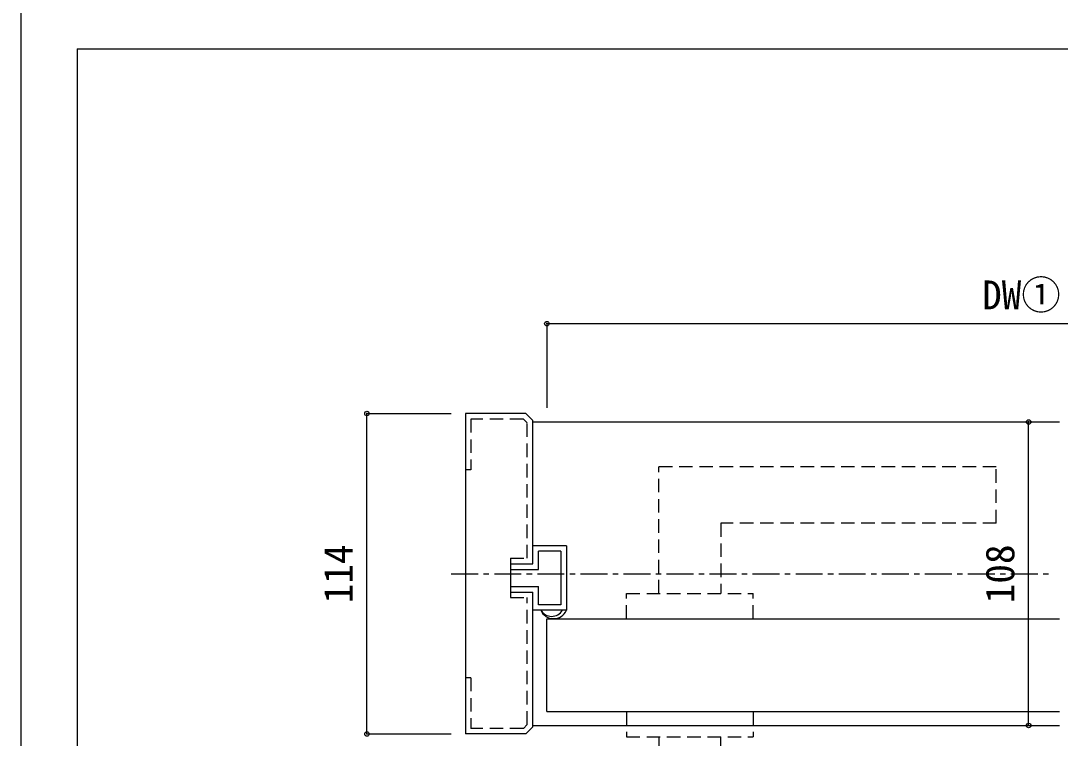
# Model space of a CAD drawing. Units: millimetres at full size. Extents: x -800 to 800, y -560 to 560.
# Drawn here: x -800 to -430.4, y -269.2 to -14 of the extents above; entities that cross this region are included whole.
import ezdxf
from ezdxf.enums import TextEntityAlignment as Align

# ---------------------------------------------------------------- set-up
doc = ezdxf.new("R2010")
doc.units = ezdxf.units.MM
doc.header["$LTSCALE"] = 4
doc.header["$PDMODE"] = 32
doc.header["$PDSIZE"] = 1.6
for name, pattern in [('DASHED1', [1.8, 1.2, -0.6]), ('USER12', [1.381478, 0.690739, -0.690739]), ('USER13', [3.826934, 2.391833, -0.478367, 0.478367, -0.478367])]:
    doc.linetypes.add(name, pattern=pattern)
doc.layers.add('0-0', color=7, linetype='Continuous', lineweight=25)
doc.layers.add('2-0', color=4, linetype='Continuous', lineweight=25)
doc.styles.add('ＭＳ ゴシック', font='')
doc.styles.get('ＭＳ ゴシック').set_extended_font_data('MS Gothic')

msp = doc.modelspace()

# ---------------------------------------------------------------- linework, layer by layer
at = {"layer": '0-0'}
for p, q in [((-800, 560), (-800, -560)), ((-780, -24), (-780, -444))]:
    msp.add_line(p, q, dxfattribs=at)
msp.add_lwpolyline([(-780, -24), (152, -24), (152, -444)], dxfattribs=at)
at = {"layer": '2-0'}
for p, q in [((-612.92, -121.733), (-233.413, -121.733)), ((-612.92, -121.733), (-612.92, -151.733)), ((-676.916, -267.733), (-676.916, -153.733)), ((-676.916, -153.733), (-646.916, -153.733)), ((-441.614, -264.738), (-441.614, -156.733)), ((-676.916, -267.733), (-646.916, -267.733))]:
    msp.add_line(p, q, dxfattribs=at)
at = {"layer": '2-0', "color": 7}
for p, q in [((-641.916, -153.733), (-641.916, -267.733)), ((-620.417, -153.733), (-641.916, -153.733)), ((-620.417, -153.733), (-617.918, -156.231)), ((-617.918, -156.733), (-430.666, -156.733)), ((-605.916, -200.736), (-617.918, -200.736)), ((-607.916, -202.736), (-615.918, -202.736)), ((-615.918, -209.238), (-615.918, -202.736)), ((-605.916, -200.736), (-605.916, -223.735)), ((-625.915, -207.238), (-625.915, -217.234)), ((-625.915, -209.238), (-615.918, -209.238)), ((-625.915, -215.234), (-615.918, -215.234)), ((-625.915, -217.234), (-617.918, -217.234)), ((-617.918, -265.236), (-617.918, -217.234)), ((-615.918, -221.735), (-615.918, -215.234)), ((-605.916, -223.735), (-617.918, -223.735)), ((-612.92, -259.738), (-612.92, -226.735)), ((-612.92, -226.735), (-430.666, -226.735)), ((-612.92, -259.738), (-430.666, -259.738)), ((-620.42, -267.733), (-617.918, -265.231)), ((-620.417, -267.733), (-617.918, -265.236)), ((-617.918, -264.738), (-430.666, -264.738)), ((-620.417, -267.733), (-641.916, -267.733))]:
    msp.add_line(p, q, dxfattribs=at)
at = {"layer": '2-0', "color": 7, "linetype": 'DASHED1'}
for p, q in [((-639.916, -155.733), (-639.916, -173.733)), ((-621.245, -155.733), (-639.916, -155.733)), ((-621.245, -155.733), (-619.918, -157.06)), ((-573.112, -217.735), (-573.105, -172.733)), ((-453.105, -172.736), (-573.105, -172.733)), ((-453.108, -192.736), (-453.105, -172.736)), ((-639.916, -173.733), (-641.916, -173.733)), ((-453.108, -192.736), (-551.109, -192.733)), ((-551.109, -192.733), (-551.109, -217.735)), ((-625.915, -205.238), (-625.915, -207.238)), ((-625.915, -217.234), (-625.915, -219.234)), ((-539.607, -226.738), (-539.607, -217.735)), ((-625.915, -219.234), (-619.918, -219.234)), ((-639.916, -247.733), (-641.916, -247.733)), ((-639.916, -247.733), (-639.916, -265.733)), ((-539.607, -259.735), (-539.607, -268.738)), ((-621.245, -265.733), (-639.916, -265.733)), ((-573.112, -268.738), (-573.105, -313.741)), ((-551.109, -293.74), (-551.109, -268.738))]:
    msp.add_line(p, q, dxfattribs=at)
at = {"layer": '2-0', "linetype": 'USER13'}
msp.add_line((-646.916, -210.733), (-433.981, -210.733), dxfattribs=at)
at = {"layer": '2-0', "color": 7, "linetype": 'USER12'}
msp.add_line((-605.916, -223.735), (-606.149, -223.735), dxfattribs=at)
at = {"layer": '2-0', "color": 7}
for points in [[(-625.915, -207.238), (-617.918, -207.238), (-617.918, -156.231)], [(-607.916, -202.736), (-607.916, -221.735), (-615.918, -221.735)]]:
    msp.add_lwpolyline(points, dxfattribs=at)
at = {"layer": '2-0', "color": 7, "linetype": 'DASHED1'}
for points in [[(-625.915, -205.238), (-619.918, -205.238), (-619.918, -157.06)], [(-584.612, -226.735), (-584.612, -217.735), (-539.607, -217.735)], [(-621.245, -265.733), (-619.918, -264.407), (-619.918, -219.234)], [(-584.612, -259.738), (-584.612, -268.738), (-539.607, -268.738)]]:
    msp.add_lwpolyline(points, dxfattribs=at)
at = {"layer": '2-0', "color": 7}
for centre, radius, start, end in [((-610.524, -221.702), 5, 203.99927, 336.00073), ((-611.244, -221.381), 4.5, 211.5394, 328.4606)]:
    msp.add_arc(centre, radius, start, end, dxfattribs=at)
at = {"layer": '2-0'}
for p in [(-612.92, -121.733), (-676.916, -153.733), (-441.614, -156.733), (-441.614, -264.738), (-676.916, -267.733)]:
    msp.add_point(p, dxfattribs=at)

# ---------------------------------------------------------------- texts
at = {"layer": '2-0', "color": 7, "style": 'ＭＳ ゴシック'}
msp.add_text('DW①:453', height=10.26, dxfattribs=at).set_placement((-458.167, -119.733), align=Align.BOTTOM_LEFT)
for s, p in [('114', (-678.916, -221.233)), ('108', (-443.614, -221.235))]:
    msp.add_text(s, height=10.26, rotation=90, dxfattribs=at).set_placement(p, align=Align.BOTTOM_LEFT)

doc.saveas('drawing.dxf')
